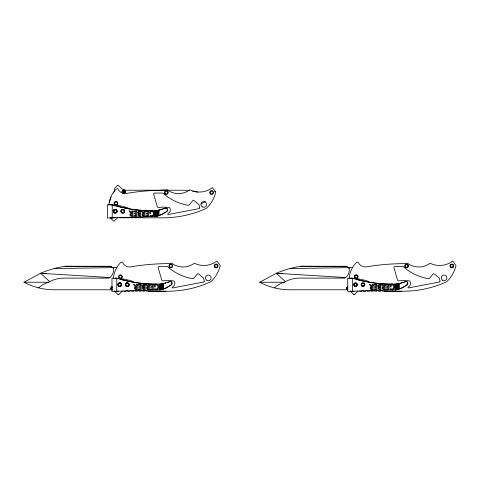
<?xml version="1.0" encoding="UTF-8"?>
<svg xmlns="http://www.w3.org/2000/svg" width="480" height="480" viewBox="0 0 480 480"><rect width="100%" height="100%" fill="white"/><g stroke="black" fill="none" stroke-linecap="round" stroke-linejoin="round"><path stroke-width="0.72" d="M156.36 210.63L156.276 216.408L157.884 215.916L157.746 210.324M158.22 215.814L159.192 215.544L158.082 215.814L158.22 210.264L165.894 208.056A1.836 1.71 -90 0 1 166.992 211.344L161.928 214.47L157.884 215.916M158.562 215.682L158.562 210.216L159.192 210.168L158.898 215.544L162.612 213.978L166.992 211.344M161.868 289.446L162.396 289.326L162.258 283.74L163.71 283.578L160.788 284.064L160.788 289.824L162.054 289.428L162.054 283.806M162.396 289.326L162.738 289.23L162.738 283.674L163.2 283.626L163.074 289.092M398.004 289.326L399.156 288.954L399.156 283.578L400.998 283.152L398.004 283.74L398.142 289.326L397.8 289.428L397.566 283.824M402.618 282.582L401.664 282.882L406.152 281.472A1.836 1.71 -90 0 1 407.25 284.754L402.186 287.886L398.34 289.23L398.484 283.674L398.94 283.626L398.82 289.092M108.87 205.194C109.26 199.236 111.9 193.494 116.04 189.21L117.828 188.622A7.872 7.872 0 0 0 127.26 193.296A213.21 213.21 0 0 1 159.18 190.308L167.232 189.816A18.828 18.828 0 0 0 189.84 189.816A21.528 21.528 0 0 0 212.472 187.638L215.742 191.988A31.818 31.818 0 0 1 210.54 203.592L209.574 204.87A31.818 31.818 0 0 1 206.31 208.386L199.428 211.236A104.484 104.484 0 0 1 162.936 217.818L142.188 217.818A1.038 1.038 0 0 0 140.304 217.818L138.42 217.818A1.038 1.038 0 0 0 136.53 217.818L134.646 217.818A1.038 1.038 0 0 0 132.762 217.818L130.872 217.818A1.038 1.038 0 0 0 128.988 217.818L127.104 217.818A1.038 1.038 0 0 0 125.214 217.818L123.33 217.818A1.038 1.038 0 0 0 121.446 217.818L119.556 217.818A1.038 1.038 0 0 0 119.46 217.644M113.382 278.61C113.772 272.652 116.412 266.91 120.552 262.62L122.346 262.032A7.872 7.872 0 0 0 131.772 266.712A213.21 213.21 0 0 1 163.692 263.718L171.744 263.226A18.828 18.828 0 0 0 194.352 263.226A21.528 21.528 0 0 0 216.984 261.054L220.254 265.404A31.818 31.818 0 0 1 215.058 277.008L214.092 278.286A31.818 31.818 0 0 1 210.828 281.802L203.94 284.652A104.484 104.484 0 0 1 167.448 291.228L146.706 291.228A1.038 1.038 0 0 0 144.816 291.228L142.932 291.228A1.038 1.038 0 0 0 141.048 291.228L139.158 291.228A1.038 1.038 0 0 0 137.274 291.228L135.39 291.228A1.038 1.038 0 0 0 134.64 290.646M349.128 278.61C349.518 272.652 352.158 266.91 356.298 262.62L358.086 262.032A7.872 7.872 0 0 0 367.518 266.712A213.21 213.21 0 0 1 399.438 263.718L407.49 263.226A18.828 18.828 0 0 0 430.098 263.226A21.528 21.528 0 0 0 452.73 261.054L456 265.404A31.818 31.818 0 0 1 450.798 277.008L449.832 278.286A31.818 31.818 0 0 1 446.568 281.802L439.686 284.652A104.484 104.484 0 0 1 403.194 291.228L382.446 291.228A1.038 1.038 0 0 0 380.562 291.228L378.678 291.228A1.038 1.038 0 0 0 376.788 291.228L374.904 291.228A1.038 1.038 0 0 0 373.02 291.228L371.13 291.228A1.038 1.038 0 0 0 370.386 290.646M109.392 202.548L111.03 196.986M214.89 191.772L215.058 191.082M405.186 266.07L405.798 264.744L407.25 264.606L408.096 265.8L407.484 267.126L406.032 267.264L405.186 266.07A1.53 1.53 0 0 0 405.258 266.49M113.196 192.978L113.916 191.988M121.224 210.168L121.554 209.802A1.92 1.902 -90 0 1 123.846 209.688L124.212 210.018A1.872 1.848 -90 0 1 124.326 212.31L123.996 212.676A1.92 1.902 -90 0 1 121.704 212.79L121.338 212.46M118.194 283.578L118.524 283.212A1.92 1.902 -90 0 1 120.816 283.098L121.182 283.428A1.872 1.848 -90 0 1 121.296 285.72L120.966 286.086A1.92 1.902 -90 0 1 118.674 286.272M118.782 294.636L122.19 291.228A1.038 1.038 0 0 1 122.286 291.06M354.522 294.636L357.93 291.228A1.038 1.038 0 0 1 358.032 291.06M171.504 284.754L166.446 287.886L162.6 289.23L166.146 287.886L171.504 284.754A1.836 1.71 -90 0 0 170.406 281.472L164.958 283.152L165.918 282.882M398.478 289.23L402.87 287.394L407.25 284.754M109.89 277.536L109.062 278.112L63.798 278.112A30.366 30.366 0 0 0 49.686 281.592L48.516 282.234A25.044 25.044 0 0 0 38.622 287.862A64.548 64.122 -68.9 0 1 24 282.234L40.542 273.282L43.662 272.004A101.826 101.826 0 0 1 65.07 266.268L111.366 266.472A2.076 1.626 -54.6 0 0 112.692 267.654L113.418 268.566A9.432 9.432 0 0 1 109.89 277.536L40.542 273.282L49.686 281.592M345.636 277.536L344.802 278.112L299.538 278.112A30.366 30.366 0 0 0 285.426 281.592L284.262 282.234A25.044 25.044 0 0 0 274.368 287.862A64.548 64.122 -68.9 0 1 259.746 282.234L276.288 273.282L279.408 272.004A101.826 101.826 0 0 1 300.816 266.268L347.106 266.472A2.076 1.626 -54.6 0 0 348.432 267.654L349.164 268.566A9.432 9.432 0 0 1 345.636 277.536L276.288 273.282L285.426 281.592M200.964 203.964L205.416 201.552M159.774 209.988L165.594 208.056A1.836 1.71 -90 0 1 166.692 211.344M167.82 282.258L169.992 281.544M403.566 282.258L405.732 281.544M156.414 216.408L157.542 216.018L157.542 210.39L156.276 210.648L156.414 216.408L156.03 216.414L156.168 210.654M397.746 289.446L396.534 289.824L396.534 284.064L397.704 283.824M114.558 209.898L114.93 209.766M126.618 283.308L126.99 283.182M405.972 264.594L406.338 264.462M362.364 283.308L362.73 283.182M451.194 264.594L451.566 264.462M165.252 283.152L163.41 283.578L163.71 288.954L162.738 289.23M400.704 283.152L401.958 282.882M118.05 294.636L118.794 294.636M353.796 294.636L354.54 294.636M158.562 210.216L157.542 210.39M397.662 283.806L398.142 283.74M169.692 281.544L170.112 281.472A1.836 1.71 -90 0 1 171.21 284.754M405.438 281.544L405.852 281.472A1.836 1.71 -90 0 1 406.95 284.754M124.086 193.296C129.774 189.162 117.888 189.264 123.648 193.302M116.7 267.582L54.21 268.554M352.446 267.582L289.956 268.554M159.192 210.168L158.22 210.264M163.074 283.626L163.71 283.578M398.82 283.626L399.45 283.578L398.484 283.674M110.646 217.992L112.23 217.902M115.164 291.402L116.748 291.318M350.904 291.402L352.488 291.318M112.23 217.992L112.23 204.786L107.466 204.786L107.466 217.992L152.724 216.516M116.748 291.402L116.748 278.202L111.978 278.202L111.978 291.402L157.242 289.932M352.488 291.402L352.488 278.202L347.724 278.202L347.724 291.402L392.982 289.932M152.586 216.516L155.484 216.438L155.484 210.666M154.674 210.684L154.674 216.456L156.168 216.414M157.104 289.932L160.68 289.83L160.68 284.064M392.844 289.932L395.742 289.848L395.742 284.082M396.426 284.064L396.426 289.83L395.742 289.848M156.414 210.648L152.55 210.726A137.07 135.57 90 0 1 115.674 205.836M157.062 210.468L157.062 216.132M156.714 210.546L156.714 216.252M155.688 216.426L155.826 210.66M24 282.234L48.516 282.234M259.746 282.234L284.262 282.234M161.574 283.878L161.574 289.548M397.32 283.878L397.32 289.548M161.232 283.956L161.232 289.668M396.972 283.956L396.972 289.668M159.186 284.094L159.324 289.872L159.66 289.86L159.66 284.088M394.932 284.094L395.07 289.872L395.406 289.86L395.406 284.088M160.68 289.83L160.926 284.064L157.062 284.142A137.07 135.57 90 0 1 120.192 279.252M396.426 289.83L396.672 284.064L392.808 284.142A137.07 135.57 90 0 1 355.932 279.252M159.858 289.848L159.996 284.082M160.2 289.842L160.338 284.076M395.946 289.842L396.084 284.076M148.752 291.246L151.884 291.246M152.526 291.246L154.692 291.246M155.088 291.246L157.74 291.246M157.956 291.246L160.08 291.246M160.656 291.246L162.816 291.246M163.212 291.246L165.864 291.246M384.492 291.246L387.63 291.246M388.272 291.246L390.432 291.246M390.828 291.246L393.48 291.246M393.696 291.246L395.82 291.246M396.396 291.246L398.562 291.246M398.958 291.246L401.61 291.246M300.816 266.268L347.106 266.268M65.07 266.268L111.36 266.268M110.646 204.786L112.23 204.876M350.904 278.202L352.488 278.286M115.164 278.202L116.748 278.286M276.288 273.282L282.246 273.702M40.542 273.282L46.5 273.702M112.092 204.786L115.812 205.836A137.07 135.57 90 0 0 152.688 210.726M352.35 278.202L356.07 279.252A137.07 135.57 90 0 0 392.946 284.142M116.61 278.202L120.33 279.252A137.07 135.57 90 0 0 157.2 284.142M347.688 289.89C346.224 289.404 346.362 287.07 347.862 286.734A1.674 1.674 0 0 0 347.886 289.974M361.962 286.2L361.596 285.87A1.872 1.848 -90 0 1 361.482 283.578L361.812 283.212A1.92 1.902 -90 0 1 364.104 283.098L364.47 283.428A1.872 1.848 -90 0 1 364.584 285.72L364.254 286.086A1.92 1.902 -90 0 1 361.962 286.272M354.42 286.2L354.054 285.87A1.872 1.848 -90 0 1 353.934 283.578L354.27 283.212A1.92 1.902 -90 0 1 356.562 283.098L356.928 283.428A1.872 1.848 -90 0 1 357.042 285.72L356.712 286.086A1.92 1.902 -90 0 1 354.414 286.272M126.216 286.2A1.884 1.884 0 0 1 126.48 282.948A1.884 1.884 0 0 1 129.168 284.802A1.884 1.884 0 0 1 126.216 286.2L125.85 285.87A1.872 1.848 -90 0 1 125.736 283.578L126.066 283.212A1.92 1.902 -90 0 1 128.358 283.098L128.724 283.428A1.872 1.848 -90 0 1 128.844 285.72L128.508 286.086A1.92 1.902 -90 0 1 126.216 286.272M118.308 285.87L118.674 286.2A1.884 1.884 0 0 0 121.626 284.802A1.884 1.884 0 0 0 118.938 282.948A1.884 1.884 0 0 0 118.674 286.2M350.148 291.084A15.72 15.72 0 0 1 350.4 291.228L353.808 294.636M114.402 291.084A15.72 15.72 0 0 1 114.66 291.228L118.068 294.636M348.948 267.582L349.164 268.566M113.202 267.582L113.418 268.566M155.148 210.672L155.148 216.444M114.678 191.34L114.678 188.31L117.624 185.364L118.35 185.364L121.758 188.772A15.72 15.72 0 0 0 124.998 190.224L182.244 190.224A64.122 64.122 0 0 1 189.426 190.626M407.616 267.06A1.53 1.53 0 0 1 407.274 267.264M406.494 267.39A1.53 1.53 0 0 1 405.756 267.108M405.132 265.71A1.53 1.53 0 0 1 405.414 264.972M405.69 264.678A1.53 1.53 0 0 1 406.416 264.36M407.202 264.438A1.53 1.53 0 0 1 407.556 264.63M407.844 264.906A1.53 1.53 0 0 1 408.054 265.248M357.462 275.874A1.53 1.53 0 0 1 357.654 276.222M350.832 278.202A65.904 65.904 0 0 1 367.194 280.938L367.974 281.184A4.212 4.212 0 0 1 369.528 282.534M354.15 291.192A65.904 65.904 0 0 1 350.832 291.402M369.996 290.646A1.038 1.038 0 0 0 369.246 291.228L367.362 291.228A1.038 1.038 0 0 0 366.612 290.646M366.222 290.646A1.038 1.038 0 0 0 365.472 291.228L363.588 291.228A1.038 1.038 0 0 0 362.844 290.646M362.448 290.646A1.038 1.038 0 0 0 361.704 291.228L359.814 291.228A1.038 1.038 0 0 0 359.718 291.06M355.266 278.34A1.884 1.884 0 0 1 355.128 275.16A1.884 1.884 0 0 1 358.068 276.378A1.884 1.884 0 0 1 355.722 278.526M350.478 291.036A2.688 2.688 0 0 1 350.388 291.228M364.284 285.486A1.53 1.53 0 0 1 363.666 285.984M362.496 286.014A1.53 1.53 0 0 1 362.148 285.822M361.65 285.204A1.53 1.53 0 0 1 361.62 284.034M362.082 283.398A1.53 1.53 0 0 1 362.808 283.074M363.594 283.158A1.53 1.53 0 0 1 364.446 283.962M364.56 284.346A1.53 1.53 0 0 1 364.566 284.742M453.114 266.766A1.53 1.53 0 0 1 452.502 267.264M451.332 267.294A1.53 1.53 0 0 1 450.978 267.108M450.48 266.49A1.53 1.53 0 0 1 451.254 264.474M452.424 264.438A1.53 1.53 0 0 1 453.276 265.248M453.39 265.632A1.53 1.53 0 0 1 453.402 266.028M357.654 277.188A1.53 1.53 0 0 1 356.844 278.04M355.326 277.878A1.53 1.53 0 0 1 354.828 277.26M354.792 276.09A1.53 1.53 0 0 1 356.772 275.214M357.414 275.676A1.53 1.53 0 0 1 357.732 276.402M274.368 287.862A64.122 64.122 0 0 0 289.92 289.776L347.16 289.776A15.72 15.72 0 0 1 347.724 289.968M347.784 289.278A1.068 1.068 0 0 1 347.766 287.43M347.772 288.894A0.762 0.762 0 0 1 347.766 287.814M347.634 289.542A1.374 1.374 0 0 1 347.61 287.166M356.898 283.962A1.53 1.53 0 0 1 356.928 285.132M356.466 285.774A1.53 1.53 0 0 1 355.74 286.098M354.954 286.014A1.53 1.53 0 0 1 354.102 285.204M353.994 284.826A1.53 1.53 0 0 1 353.982 284.424M354.072 284.034A1.53 1.53 0 0 1 354.882 283.188M356.052 283.158A1.53 1.53 0 0 1 356.4 283.35M192.666 191.076A64.122 64.122 0 0 1 197.796 192.138M114.174 211.206A11.112 11.112 0 0 1 112.944 210.474M110.22 217.62A2.688 2.688 0 0 1 110.13 217.818L113.898 221.286L117.672 217.818A1.038 1.038 0 0 1 117.774 217.644M110.574 204.786A65.904 65.904 0 0 1 126.936 207.522L127.716 207.768A4.212 4.212 0 0 1 129.27 209.118M114.996 217.668A65.904 65.904 0 0 1 110.574 217.992M121.41 212.46A1.872 1.848 -90 0 1 121.29 210.168M113.724 211.014A1.53 1.53 0 0 1 114.006 210.27M114.282 209.982A1.53 1.53 0 0 1 115.002 209.658M115.404 209.652A1.53 1.53 0 0 1 116.142 209.934M165.498 193.692A1.53 1.53 0 0 1 165 193.08M38.622 287.862A64.122 64.122 0 0 0 54.174 289.776L111.42 289.776A15.72 15.72 0 0 1 111.978 289.968M112.038 289.278A1.068 1.068 0 0 1 112.02 287.43M112.032 288.894A0.762 0.762 0 0 1 112.02 287.814M112.218 289.68A1.374 1.374 0 0 1 112.2 287.028M114.732 291.036A2.688 2.688 0 0 1 114.642 291.228M123.972 291.06A1.038 1.038 0 0 1 124.074 291.228L125.958 291.228A1.038 1.038 0 0 1 126.708 290.646M127.098 290.646A1.038 1.038 0 0 1 127.848 291.228L129.732 291.228A1.038 1.038 0 0 1 130.476 290.646M130.872 290.646A1.038 1.038 0 0 1 131.616 291.228L133.506 291.228A1.038 1.038 0 0 1 134.25 290.646M215.586 267.294A1.53 1.53 0 0 1 215.238 267.108M119.244 275.742A1.53 1.53 0 0 1 119.856 275.244M127.14 286.104A1.53 1.53 0 0 1 126.402 285.822M126.342 283.398A1.53 1.53 0 0 1 127.062 283.074M118.86 285.822A1.53 1.53 0 0 1 118.362 285.204M118.332 284.034A1.53 1.53 0 0 1 118.794 283.398M169.386 265.71A1.53 1.53 0 0 1 169.674 264.972M169.95 264.678A1.53 1.53 0 0 1 170.67 264.36M115.086 278.202A65.904 65.904 0 0 1 131.448 280.938L132.228 281.184A4.212 4.212 0 0 1 133.782 282.534M118.404 291.192A65.904 65.904 0 0 1 115.086 291.402M118.38 285.876A1.872 1.848 -90 0 1 118.266 283.578M149.868 212.094L149.688 213.564L150.852 213.564L150.666 211.71L152.13 211.524A1.536 1.518 -90 0 1 153.054 212.1C153.978 213.318 153.402 215.676 151.656 215.652A2.544 2.52 -90 0 1 150.516 215.382L150.162 215.166L150.162 216.078C155.7 218.202 155.238 208.35 149.79 211.158L149.868 212.094M154.386 285.51L154.206 286.974L155.364 286.974L155.184 285.126L156.648 284.94A1.536 1.518 -90 0 1 157.572 285.516C158.49 286.728 157.914 289.092 156.168 289.068A2.544 2.52 -90 0 1 155.028 288.792L154.68 288.582L154.68 289.494C160.218 291.618 159.75 281.76 154.308 284.568L154.386 285.51M390.126 285.51L389.952 286.974L391.11 286.974L390.93 285.126L392.388 284.94A1.536 1.518 -90 0 1 393.312 285.516C394.236 286.728 393.66 289.092 391.914 289.068A2.544 2.52 -90 0 1 390.774 288.792L390.42 288.582L390.42 289.494C395.958 291.618 395.496 281.76 390.048 284.568L390.126 285.51M136.548 211.662L136.686 216.216L133.806 216.216L134.208 215.364L135.702 215.628L135.702 213.918L133.986 213.918L134.472 213.066L135.702 213.342L135.702 211.5L133.476 211.962L133.914 210.924L136.686 210.924L136.548 211.662M141.066 285.072L141.198 289.632L138.318 289.632L138.72 288.774L140.22 289.044L140.22 287.334L138.498 287.334L138.99 286.476L140.22 286.752L140.22 284.916L137.994 285.378L138.426 284.334L141.198 284.334L141.066 285.072M148.602 211.662L148.74 216.216L145.86 216.216L146.262 215.364L147.756 215.628L147.756 213.918L146.04 213.918L146.526 213.066L147.756 213.342L147.756 211.5L145.53 211.962L145.968 210.924L148.74 210.924L148.602 211.662M153.12 285.072L153.252 289.632L150.372 289.632L150.774 288.774L152.274 289.044L152.274 287.334L150.552 287.334L151.044 286.476L152.274 286.752L152.274 284.916L150.048 285.378L150.48 284.334L153.252 284.334L153.12 285.072M376.806 285.072L376.944 289.632L374.064 289.632L374.466 288.774L375.96 289.044L375.96 287.334L374.244 287.334L374.73 286.476L375.96 286.752L375.96 284.916L373.734 285.378L374.172 284.334L376.944 284.334L376.806 285.072M388.86 285.072L388.998 289.632L386.118 289.632L386.52 288.774L388.014 289.044L388.014 287.334L386.298 287.334L386.784 286.476L388.014 286.752L388.014 284.916L385.788 285.378L386.226 284.334L388.998 284.334L388.86 285.072M199.806 207.81L199.284 208.578L168.084 214.542C166.626 214.224 169.164 212.724 169.47 212.4A3.924 3.924 0 0 0 169.47 207.54A41.838 41.838 0 0 0 159.168 207.414L158.01 207.474L157.314 206.766L153.678 194.334A1.2 1.2 0 0 1 154.632 193.062L162.732 193.062A52.8 52.8 0 0 0 187.884 205.302L189.102 205.038L192.84 200.61L193.734 200.268L198.954 204.588L199.806 207.81M204.318 281.226L203.802 281.988L172.596 287.958C171.138 287.634 173.676 286.14 173.988 285.816A3.924 3.924 0 0 0 173.988 280.956A41.838 41.838 0 0 0 163.68 280.83L162.528 280.89L161.826 280.176L158.19 267.75A1.2 1.2 0 0 1 159.15 266.472L167.25 266.472A52.8 52.8 0 0 0 192.396 278.718L193.62 278.454L197.358 274.02L198.252 273.678L203.472 277.998L204.318 281.226M440.064 281.226L439.542 281.988L408.342 287.958C406.884 287.634 409.422 286.14 409.728 285.816A3.924 3.924 0 0 0 409.728 280.956A41.838 41.838 0 0 0 399.426 280.83L398.268 280.89L397.572 280.176L393.936 267.75A1.2 1.2 0 0 1 394.89 266.472L402.996 266.472A52.8 52.8 0 0 0 428.142 278.718L429.36 278.454L433.098 274.02L433.992 273.678L439.212 277.998L440.064 281.226M132.756 211.602L132.888 216.216C130.95 217.092 128.406 214.488 130.842 213.336L128.958 210.924L129.9 210.924L131.91 213.33L131.73 210.924L132.888 210.924L132.756 211.602M137.268 285.018L137.406 289.632C135.468 290.502 132.924 287.898 135.36 286.752L133.47 284.334L134.412 284.334L136.428 286.74L136.242 284.334L137.406 284.334L137.268 285.018M144.81 211.602L144.942 216.216C143.004 217.092 140.46 214.488 142.896 213.336L141.012 210.924L141.954 210.924L143.964 213.33L143.784 210.924L144.942 210.924L144.81 211.602M149.322 285.018L149.46 289.632C147.522 290.502 144.978 287.898 147.414 286.752L145.524 284.334L146.466 284.334L148.482 286.74L148.296 284.334L149.46 284.334L149.322 285.018M373.014 285.018L373.146 289.632C371.208 290.502 368.664 287.898 371.1 286.752L369.216 284.334L370.158 284.334L372.168 286.74L371.988 284.334L373.146 284.334L373.014 285.018M385.068 285.018L385.2 289.632C383.262 290.502 380.718 287.898 383.154 286.752L381.27 284.334L382.212 284.334L384.222 286.74L384.042 284.334L385.2 284.334L385.068 285.018M140.556 211.632L140.688 216.216C139.032 216.942 136.512 214.992 138.588 213.732L138.126 213.498A1.266 1.254 -90 0 1 137.538 212.394L138.486 211.11L140.688 210.924L140.556 211.632M145.068 285.048L145.206 289.632C143.544 290.358 141.03 288.402 143.1 287.142L142.644 286.914A1.266 1.254 -90 0 1 142.056 285.804L143.004 284.52L145.206 284.334L145.068 285.048M380.814 285.048L380.946 289.632C379.29 290.358 376.77 288.402 378.846 287.142L378.384 286.914A1.266 1.254 -90 0 1 377.796 285.804L378.744 284.52L380.946 284.334L380.814 285.048M138.414 212.244L138.624 213.126L139.71 213.522L139.71 211.44L138.414 212.244M142.932 285.66L143.142 286.536L144.228 286.938L144.228 284.856L142.932 285.66M378.672 285.66L378.888 286.536L379.968 286.938L379.968 284.856L378.672 285.66M130.698 214.41L130.986 215.394L131.91 215.7L131.91 213.564L130.698 214.41M135.216 287.826L135.498 288.804L136.428 289.116L136.428 286.974L135.216 287.826M142.752 214.41L143.04 215.394L143.964 215.7L143.964 213.564L142.752 214.41M147.27 287.826L147.552 288.804L148.482 289.116L148.482 286.974L147.27 287.826M370.962 287.826L371.244 288.804L372.168 289.116L372.168 286.974L370.962 287.826M383.016 287.826L383.298 288.804L384.222 289.116L384.222 286.974L383.016 287.826M110.94 287.928L111.12 289.2L112.146 289.974A1.674 1.674 0 0 1 112.116 286.734L110.94 287.928M115.104 202.104L114.498 203.43L115.344 204.618L116.796 204.486L117.408 203.154L116.562 201.966L115.104 202.104M114.384 210.048L113.778 211.374L114.624 212.568L116.076 212.43L116.682 211.104L115.842 209.91L114.384 210.048M121.932 210.048L121.32 211.374L122.166 212.568L123.618 212.43L124.23 211.104L123.384 209.91L121.932 210.048M119.622 275.514L119.01 276.846L119.856 278.034L121.314 277.896L121.92 276.57L121.074 275.382L119.622 275.514M118.902 283.458L118.29 284.79L119.136 285.978L120.588 285.84L121.2 284.514L120.354 283.326L118.902 283.458M165.54 191.328L164.928 192.66L165.774 193.848L167.226 193.71L167.838 192.384L166.992 191.196L165.54 191.328M126.444 283.458L125.838 284.79L126.678 285.978L128.136 285.84L128.742 284.514L127.896 283.326L126.444 283.458M170.052 264.744L169.44 266.07L170.286 267.264L171.744 267.126L172.35 265.8L171.504 264.606L170.052 264.744M210.762 191.328L210.15 192.66L210.996 193.848L212.454 193.71L213.06 192.384L212.214 191.196L210.762 191.328M215.274 264.744L214.668 266.07L215.514 267.264L216.966 267.126L217.578 265.8L216.732 264.606L215.274 264.744M355.362 275.514L354.756 276.846L355.602 278.034L357.054 277.896L357.666 276.57L356.82 275.382L355.362 275.514M354.642 283.458L354.036 284.79L354.882 285.978L356.334 285.84L356.946 284.514L356.1 283.326L354.642 283.458M362.19 283.458L361.578 284.79L362.424 285.978L363.876 285.84L364.488 284.514L363.642 283.326L362.19 283.458M451.02 264.744L450.408 266.07L451.254 267.264L452.712 267.126L453.318 265.8L452.472 264.606L451.02 264.744M114.012 209.802L113.676 210.168A1.872 1.848 -90 0 0 113.796 212.46L114.162 212.79A1.92 1.902 -90 0 0 116.454 212.676L116.784 212.31A1.872 1.848 -90 0 0 116.67 210.018L116.304 209.688A1.92 1.902 -90 0 0 114.012 209.802M139.71 213.924L139.242 214.002A0.804 0.798 -90 0 0 138.642 214.83L138.906 215.454L139.71 215.7L139.71 213.924M144.228 287.334L143.76 287.418A0.804 0.798 -90 0 0 143.154 288.246L143.424 288.87L144.228 289.116L144.228 287.334M379.968 287.334L379.5 287.418A0.804 0.798 -90 0 0 378.9 288.246L379.164 288.87L379.968 289.116L379.968 287.334M450.624 267.354A1.884 1.884 0 0 0 453.714 266.298A1.884 1.884 0 0 0 451.254 264.15A1.884 1.884 0 0 0 450.624 267.354M442.476 280.206A2.826 2.826 0 0 0 446.88 278.064A2.826 2.826 0 0 0 442.824 275.322A2.826 2.826 0 0 0 442.476 280.206M405.312 267.306A1.884 1.884 0 0 0 408.438 266.364A1.884 1.884 0 0 0 406.056 264.132A1.884 1.884 0 0 0 405.312 267.306M122.676 192.846A1.674 1.674 0 0 0 125.478 192.072A1.674 1.674 0 0 0 123.408 190.038A1.674 1.674 0 0 0 122.676 192.846M122.892 192.63A1.374 1.374 0 0 0 125.184 191.994A1.374 1.374 0 0 0 123.486 190.332A1.374 1.374 0 0 0 122.892 192.63M123.318 192.198A0.762 0.762 0 0 0 124.59 191.844A0.762 0.762 0 0 0 123.648 190.914A0.762 0.762 0 0 0 123.318 192.198M123.108 192.414A1.068 1.068 0 0 0 124.89 191.916A1.068 1.068 0 0 0 123.57 190.62A1.068 1.068 0 0 0 123.108 192.414M202.218 206.796A2.826 2.826 0 0 0 206.622 204.654A2.826 2.826 0 0 0 202.566 201.906A2.826 2.826 0 0 0 202.218 206.796M114.162 212.79A1.884 1.884 0 0 0 117.108 211.392A1.884 1.884 0 0 0 114.42 209.532A1.884 1.884 0 0 0 114.162 212.79M210.366 193.944A1.884 1.884 0 0 0 213.456 192.888A1.884 1.884 0 0 0 210.996 190.74A1.884 1.884 0 0 0 210.366 193.944M114.618 204.624A1.884 1.884 0 0 0 117.774 203.784A1.884 1.884 0 0 0 115.464 201.474A1.884 1.884 0 0 0 114.618 204.624M165.054 193.896A1.884 1.884 0 0 0 168.18 192.954A1.884 1.884 0 0 0 165.798 190.716A1.884 1.884 0 0 0 165.054 193.896M121.704 212.79A1.884 1.884 0 0 0 124.656 211.392A1.884 1.884 0 0 0 121.968 209.532A1.884 1.884 0 0 0 121.704 212.79M214.884 267.354A1.884 1.884 0 0 0 217.974 266.298A1.884 1.884 0 0 0 215.514 264.15A1.884 1.884 0 0 0 214.884 267.354M119.13 278.04A1.884 1.884 0 0 0 122.286 277.194A1.884 1.884 0 0 0 119.976 274.884A1.884 1.884 0 0 0 119.13 278.04M206.73 280.206A2.826 2.826 0 0 0 211.14 278.064A2.826 2.826 0 0 0 207.078 275.322A2.826 2.826 0 0 0 206.73 280.206M169.566 267.306A1.884 1.884 0 0 0 172.692 266.364A1.884 1.884 0 0 0 170.316 264.132A1.884 1.884 0 0 0 169.566 267.306"/></g></svg>
